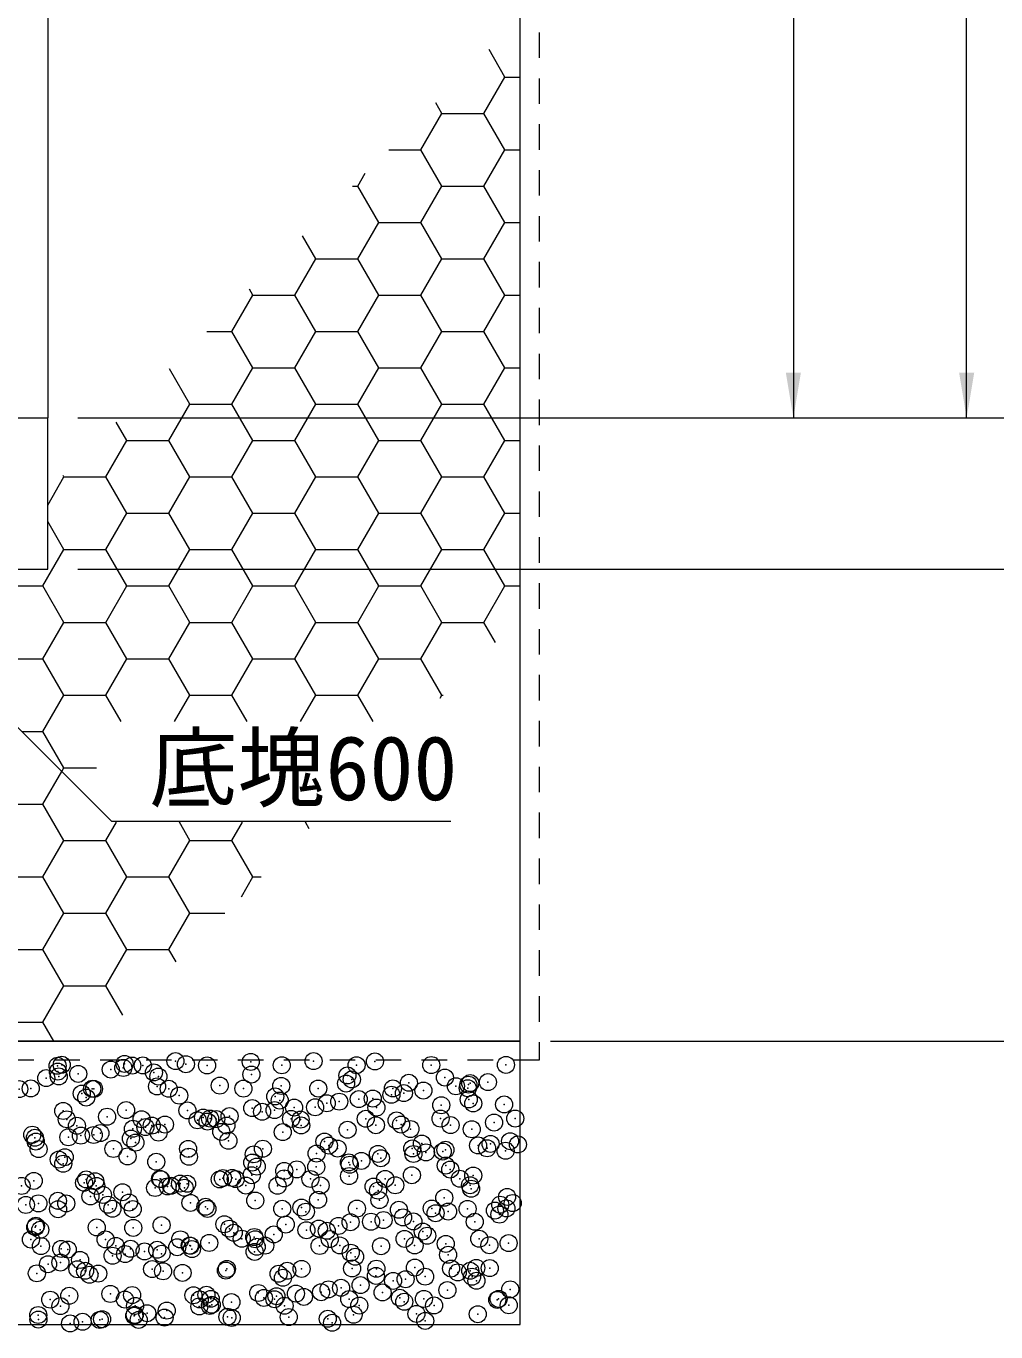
# Model space of a CAD drawing. Units: millimetres at full size; details may follow other scales. Extents: x 40781 to 122968, y -21714 to -2620.
# Drawn here: x 118361 to 118875, y -12619 to -11928 of the extents above; entities that cross this region are included whole.
import ezdxf
from ezdxf.enums import TextEntityAlignment as Align

# ---------------------------------------------------------------- set-up
doc = ezdxf.new("R2010")
doc.units = ezdxf.units.MM
doc.header["$LTSCALE"] = 18
doc.header["$PDMODE"] = 32
doc.header["$PDSIZE"] = 9
doc.linetypes.add('USER2', pattern=[1.35, 0.75, -0.6])
doc.linetypes.add('USER3', pattern=[2, 1, -1])
for name, color, linetype, lineweight in [('0_2', 7, 'Continuous', 9), ('ハッチング', 7, 'Continuous', 5), ('寸法線', 7, 'Continuous', 9), ('本体', 2, 'Continuous', 13)]:
    doc.layers.add(name, color=color, linetype=linetype, lineweight=lineweight)
doc.styles.add('ＭＳ ゴシック', font='')
doc.styles.get('ＭＳ ゴシック').set_extended_font_data('MS Gothic')

# ---------------------------------------------------------------- blocks, each defined once
blk = doc.blocks.new('filled_arrow')
at = {"color": 0, "linetype": 'Continuous', "lineweight": -2}
blk.add_solid([(7.5, 1.25), (0, 0), (7.5, -1.25)], dxfattribs=at)

msp = doc.modelspace()

# ---------------------------------------------------------------- linework, layer by layer
at = {"layer": '0_2', "linetype": 'USER3'}
msp.add_line((118303.88, -12024.28), (118372.88, -12045.4), dxfattribs=at)
at = {"layer": 'ハッチング'}
for p, q in [((118614.82, -11954.96), (118606.43, -11940.43)), ((118603.71, -11974.21), (118614.82, -11954.96)), ((118614.82, -11954.96), (118622.88, -11954.96)), ((118570.37, -11993.46), (118581.49, -11974.21)), ((118581.49, -11974.21), (118578.25, -11968.61)), ((118581.49, -11974.21), (118603.71, -11974.21)), ((118614.82, -11993.46), (118603.71, -11974.21)), ((118553.4, -11993.46), (118570.38, -11993.46)), ((118581.49, -12012.71), (118570.37, -11993.46)), ((118603.71, -12012.71), (118614.82, -11993.46)), ((118614.82, -11993.46), (118622.88, -11993.46)), ((118537.04, -12012.71), (118540.97, -12005.89)), ((118534.16, -12012.71), (118537.04, -12012.71)), ((118548.15, -12031.95), (118537.04, -12012.71)), ((118570.37, -12031.95), (118581.49, -12012.71)), ((118581.49, -12012.71), (118603.71, -12012.71)), ((118614.82, -12031.95), (118603.71, -12012.71)), ((118537.04, -12051.2), (118548.15, -12031.95)), ((118548.15, -12031.95), (118570.38, -12031.95)), ((118581.49, -12051.2), (118570.37, -12031.95)), ((118603.71, -12051.2), (118614.82, -12031.95)), ((118614.82, -12031.95), (118622.88, -12031.95)), ((118514.81, -12051.2), (118507.8, -12039.06)), ((118503.7, -12070.45), (118514.81, -12051.2)), ((118514.81, -12051.2), (118537.04, -12051.2)), ((118548.15, -12070.45), (118537.04, -12051.2)), ((118570.37, -12070.45), (118581.49, -12051.2)), ((118581.49, -12051.2), (118603.71, -12051.2)), ((118614.82, -12070.45), (118603.71, -12051.2)), ((118470.36, -12089.7), (118481.47, -12070.45)), ((118481.47, -12070.45), (118479.62, -12067.24)), ((118481.48, -12070.45), (118503.7, -12070.45)), ((118514.81, -12089.7), (118503.7, -12070.45)), ((118537.04, -12089.7), (118548.15, -12070.45)), ((118548.15, -12070.45), (118570.38, -12070.45)), ((118581.49, -12089.7), (118570.37, -12070.45)), ((118603.71, -12089.7), (118614.82, -12070.45)), ((118614.82, -12070.45), (118622.88, -12070.45)), ((118457.17, -12089.7), (118470.36, -12089.7)), ((118481.47, -12108.94), (118470.36, -12089.7)), ((118503.7, -12108.94), (118514.81, -12089.7)), ((118514.81, -12089.7), (118537.04, -12089.7)), ((118548.15, -12108.94), (118537.04, -12089.7)), ((118570.37, -12108.94), (118581.49, -12089.7)), ((118581.49, -12089.7), (118603.71, -12089.7)), ((118614.82, -12108.94), (118603.71, -12089.7)), ((118448.14, -12128.19), (118437.35, -12109.51)), ((118470.36, -12128.19), (118481.47, -12108.94)), ((118481.48, -12108.94), (118503.7, -12108.94)), ((118514.81, -12128.19), (118503.7, -12108.94)), ((118537.04, -12128.19), (118548.15, -12108.94)), ((118548.15, -12108.94), (118570.38, -12108.94)), ((118581.49, -12128.19), (118570.37, -12108.94)), ((118603.71, -12128.19), (118614.82, -12108.94)), ((118614.82, -12108.94), (118622.88, -12108.94)), ((118437.02, -12147.44), (118448.14, -12128.19)), ((118448.14, -12128.19), (118470.36, -12128.19)), ((118481.47, -12147.44), (118470.36, -12128.19)), ((118503.7, -12147.44), (118514.81, -12128.19)), ((118514.81, -12128.19), (118537.04, -12128.19)), ((118548.15, -12147.44), (118537.04, -12128.19)), ((118570.37, -12147.44), (118581.49, -12128.19)), ((118581.49, -12128.19), (118603.71, -12128.19)), ((118614.82, -12147.44), (118603.71, -12128.19)), ((118414.8, -12147.44), (118409.17, -12137.69)), ((118403.69, -12166.69), (118414.8, -12147.44)), ((118414.8, -12147.44), (118437.02, -12147.44)), ((118448.14, -12166.69), (118437.02, -12147.44)), ((118470.36, -12166.69), (118481.47, -12147.44)), ((118481.48, -12147.44), (118503.7, -12147.44)), ((118514.81, -12166.69), (118503.7, -12147.44)), ((118537.04, -12166.69), (118548.15, -12147.44)), ((118548.15, -12147.44), (118570.38, -12147.44)), ((118581.49, -12166.69), (118570.37, -12147.44)), ((118603.71, -12166.69), (118614.82, -12147.44)), ((118614.82, -12147.44), (118622.88, -12147.44)), ((118372.88, -12181.55), (118381.46, -12166.69)), ((118381.46, -12166.69), (118380.99, -12165.87)), ((118381.46, -12166.69), (118403.69, -12166.69)), ((118414.8, -12185.93), (118403.69, -12166.69)), ((118437.02, -12185.93), (118448.14, -12166.69)), ((118448.14, -12166.69), (118470.36, -12166.69)), ((118481.47, -12185.93), (118470.36, -12166.69)), ((118503.7, -12185.93), (118514.81, -12166.69)), ((118514.81, -12166.69), (118537.04, -12166.69)), ((118548.15, -12185.93), (118537.04, -12166.69)), ((118570.37, -12185.93), (118581.49, -12166.69)), ((118581.49, -12166.69), (118603.71, -12166.69)), ((118614.82, -12185.93), (118603.71, -12166.69)), ((118403.69, -12205.18), (118414.8, -12185.93)), ((118414.8, -12185.93), (118437.02, -12185.93)), ((118448.14, -12205.18), (118437.02, -12185.93)), ((118470.36, -12205.18), (118481.47, -12185.93)), ((118481.48, -12185.93), (118503.7, -12185.93)), ((118514.81, -12205.18), (118503.7, -12185.93)), ((118537.04, -12205.18), (118548.15, -12185.93)), ((118548.15, -12185.93), (118570.38, -12185.93)), ((118581.49, -12205.18), (118570.37, -12185.93)), ((118603.71, -12205.18), (118614.82, -12185.93)), ((118614.82, -12185.93), (118622.88, -12185.93)), ((118381.46, -12205.18), (118372.88, -12190.32)), ((118370.35, -12224.43), (118381.46, -12205.18)), ((118381.46, -12205.18), (118403.69, -12205.18)), ((118414.8, -12224.43), (118403.69, -12205.18)), ((118437.02, -12224.43), (118448.14, -12205.18)), ((118448.14, -12205.18), (118470.36, -12205.18)), ((118481.47, -12224.43), (118470.36, -12205.18)), ((118503.7, -12224.43), (118514.81, -12205.18)), ((118514.81, -12205.18), (118537.04, -12205.18)), ((118548.15, -12224.43), (118537.04, -12205.18)), ((118570.37, -12224.43), (118581.49, -12205.18)), ((118581.49, -12205.18), (118603.71, -12205.18)), ((118614.82, -12224.43), (118603.71, -12205.18)), ((118348.12, -12224.43), (118370.35, -12224.43)), ((118381.46, -12243.68), (118370.35, -12224.43)), ((118403.69, -12243.68), (118414.8, -12224.43)), ((118414.8, -12224.43), (118437.02, -12224.43)), ((118448.14, -12243.68), (118437.02, -12224.43)), ((118470.36, -12243.68), (118481.47, -12224.43)), ((118481.48, -12224.43), (118503.7, -12224.43)), ((118514.81, -12243.68), (118503.7, -12224.43)), ((118537.04, -12243.68), (118548.15, -12224.43)), ((118548.15, -12224.43), (118570.38, -12224.43)), ((118581.49, -12243.68), (118570.37, -12224.43)), ((118603.71, -12243.68), (118614.82, -12224.43)), ((118614.82, -12224.43), (118622.88, -12224.43)), ((118370.35, -12262.92), (118381.46, -12243.68)), ((118381.46, -12243.68), (118403.69, -12243.68)), ((118414.8, -12262.92), (118403.69, -12243.68)), ((118437.02, -12262.92), (118448.14, -12243.68)), ((118448.14, -12243.68), (118470.36, -12243.68)), ((118481.47, -12262.92), (118470.36, -12243.68)), ((118503.7, -12262.92), (118514.81, -12243.68)), ((118514.81, -12243.68), (118537.04, -12243.68)), ((118548.15, -12262.92), (118537.04, -12243.68)), ((118570.37, -12262.92), (118581.49, -12243.68)), ((118581.49, -12243.68), (118603.71, -12243.68)), ((118609.91, -12254.42), (118603.71, -12243.68)), ((118348.12, -12262.92), (118370.35, -12262.92)), ((118381.46, -12282.17), (118370.35, -12262.92)), ((118403.69, -12282.17), (118414.8, -12262.92)), ((118414.8, -12262.92), (118437.02, -12262.92)), ((118448.14, -12282.17), (118437.02, -12262.92)), ((118470.36, -12282.17), (118481.47, -12262.92)), ((118481.48, -12262.92), (118503.7, -12262.92)), ((118514.81, -12282.17), (118503.7, -12262.92)), ((118537.04, -12282.17), (118548.15, -12262.92)), ((118548.15, -12262.92), (118570.38, -12262.92)), ((118581.49, -12282.17), (118570.37, -12262.92)), ((118370.35, -12301.42), (118381.46, -12282.17)), ((118381.46, -12282.17), (118403.69, -12282.17)), ((118411.77, -12296.17), (118403.69, -12282.17)), ((118440.06, -12296.17), (118448.14, -12282.17)), ((118448.14, -12282.17), (118470.36, -12282.17)), ((118478.44, -12296.17), (118470.36, -12282.17)), ((118506.73, -12296.17), (118514.81, -12282.17)), ((118514.81, -12282.17), (118537.04, -12282.17)), ((118545.12, -12296.17), (118537.04, -12282.17)), ((118580.57, -12283.76), (118581.49, -12282.17)), ((118581.49, -12282.17), (118582.16, -12282.17)), ((118359.21, -12301.42), (118370.35, -12301.42)), ((118381.46, -12320.67), (118370.35, -12301.42)), ((118370.35, -12339.91), (118380.36, -12322.57)), ((118380.36, -12322.57), (118381.46, -12320.67)), ((118381.46, -12320.67), (118398.76, -12320.67)), ((118348.12, -12339.91), (118370.35, -12339.91)), ((118381.46, -12359.16), (118370.35, -12339.91)), ((118403.69, -12359.16), (118409.25, -12349.53)), ((118448.14, -12359.16), (118442.58, -12349.53)), ((118470.36, -12359.16), (118475.92, -12349.53)), ((118511.28, -12353.05), (118509.25, -12349.53)), ((118370.35, -12378.41), (118381.46, -12359.16)), ((118381.46, -12359.16), (118403.69, -12359.16)), ((118414.8, -12378.41), (118403.69, -12359.16)), ((118437.02, -12378.41), (118448.14, -12359.16)), ((118448.14, -12359.16), (118470.36, -12359.16)), ((118481.47, -12378.41), (118470.36, -12359.16)), ((118348.12, -12378.41), (118370.35, -12378.41)), ((118381.46, -12397.66), (118370.35, -12378.41)), ((118403.69, -12397.65), (118414.8, -12378.41)), ((118414.8, -12378.41), (118437.02, -12378.41)), ((118448.14, -12397.66), (118437.02, -12378.41)), ((118475.4, -12388.93), (118481.47, -12378.41)), ((118481.48, -12378.41), (118485.92, -12378.41)), ((118370.35, -12416.9), (118381.46, -12397.65)), ((118381.46, -12397.66), (118403.69, -12397.66)), ((118414.8, -12416.9), (118403.69, -12397.66)), ((118437.02, -12416.9), (118448.14, -12397.65)), ((118448.14, -12397.66), (118466.67, -12397.66)), ((118348.12, -12416.9), (118370.35, -12416.9)), ((118381.46, -12436.15), (118370.35, -12416.9)), ((118403.69, -12436.15), (118414.8, -12416.9)), ((118414.8, -12416.9), (118437.02, -12416.9)), ((118440.83, -12423.5), (118437.02, -12416.9)), ((118370.35, -12455.4), (118381.46, -12436.15)), ((118381.46, -12436.15), (118403.69, -12436.15)), ((118412.65, -12451.68), (118403.69, -12436.15)), ((118348.12, -12455.4), (118370.35, -12455.4)), ((118376.15, -12465.44), (118370.35, -12455.4))]:
    msp.add_line(p, q, dxfattribs=at)
at = {"layer": 'ハッチング', "linetype": 'USER2', "lineweight": 9}
msp.add_lwpolyline([(118372.88, -11615.44), (118632.88, -11615.44), (118632.88, -12475.44), (117372.88, -12475.44), (117372.88, -11615.44), (117632.88, -11615.44)], dxfattribs=at)
at = {"layer": 'ハッチング', "lineweight": 20}
msp.add_lwpolyline([(117632.88, -11625.44), (117382.88, -11625.44), (117382.88, -12465.44), (118622.88, -12465.44), (118622.88, -11625.44), (118372.88, -11625.44)], dxfattribs=at)
msp.add_lwpolyline([(117382.88, -12615.44), (118622.88, -12615.44), (118622.88, -12465.44), (117382.88, -12465.44)], close=True, dxfattribs=at)
at = {"layer": 'ハッチング'}
for p in [(118440.48, -12476), (118480.34, -12476.42), (118513.59, -12476), (118546.07, -12476.15), (118378.11, -12478.44), (118378.28, -12481.58), (118380.31, -12477.93), (118389.04, -12482.77), (118406.29, -12480.5), (118412.9, -12479.63), (118413.55, -12477.5), (118417.66, -12478.37), (118423.23, -12478.27), (118429.1, -12482.02), (118446.04, -12477.66), (118457.21, -12478.3), (118480.67, -12483.14), (118496.76, -12478.23), (118531.49, -12483.58), (118536.31, -12478.16), (118575.86, -12478.08), (118615.41, -12478.01), (118357.84, -12490.8), (118363.94, -12490.49), (118372.11, -12485), (118378.72, -12484.13), (118396.42, -12490.65), (118397.39, -12490.73), (118430.73, -12489.41), (118431.44, -12484.17), (118436.94, -12490.65), (118463.97, -12488.99), (118476.49, -12490.58), (118496.46, -12489.14), (118516.04, -12490.51), (118530.76, -12487.91), (118533.83, -12485.73), (118555.59, -12490.44), (118564, -12487.48), (118583.05, -12484.7), (118588.93, -12489.34), (118595.14, -12490.37), (118595.54, -12488.47), (118596.49, -12487.64), (118605.87, -12487.11), (118390.92, -12493.17), (118393.26, -12495.31), (118442.49, -12494.29), (118493.31, -12494.73), (118495.65, -12496.87), (118527.17, -12497.47), (118537.5, -12496.11), (118544.88, -12495.85), (118554.75, -12493.84), (118561.36, -12492.97), (118571.68, -12491.61), (118595.69, -12496.29), (118381.11, -12502.4), (118414.35, -12501.97), (118446.84, -12502.13), (118481.14, -12500.89), (118486.37, -12502.84), (118492.98, -12501.97), (118503.31, -12500.61), (118514.39, -12500.47), (118520.56, -12498.34), (118546.87, -12500.63), (118581.17, -12499.39), (118598.04, -12498.43), (118614.42, -12498.97), (118383.01, -12506.83), (118388.37, -12510.25), (118404.31, -12505.44), (118422.56, -12506.76), (118424.61, -12510.97), (118427.92, -12510.17), (118434.94, -12509.61), (118452.19, -12507.34), (118455.13, -12505.87), (118457.47, -12508.02), (118458.8, -12506.47), (118462.11, -12506.69), (118467.47, -12510.1), (118469.12, -12505.11), (118501.66, -12506.62), (118506.7, -12507), (118507.02, -12510.03), (118541.21, -12506.55), (118546.56, -12509.96), (118557.52, -12507.43), (118559.86, -12509.58), (118580.76, -12506.47), (118586.11, -12509.89), (118609.08, -12508.56), (118620.31, -12506.4), (118364.74, -12514.96), (118366.13, -12516.58), (118383.82, -12516.34), (118390.43, -12515.47), (118397.22, -12515.12), (118400.75, -12514.11), (118416.95, -12517.02), (118418, -12511.84), (118431.53, -12513.88), (118464.77, -12513.46), (118468.52, -12518.14), (118497.26, -12513.61), (118531.56, -12512.38), (118564.8, -12511.95), (118597.29, -12512.11), (118617.58, -12518.45), (118366.57, -12518.61), (118368.1, -12522.6), (118407.65, -12522.53), (118419.29, -12519.17), (118447.2, -12522.46), (118481.94, -12525.36), (118486.75, -12522.38), (118515.19, -12524.94), (118519.34, -12518.58), (118521.68, -12520.72), (118526.29, -12522.31), (118547.67, -12525.1), (118565.84, -12522.24), (118566.45, -12525.18), (118570.91, -12519.7), (118573.07, -12524.31), (118581.97, -12523.86), (118583.39, -12522.95), (118600.64, -12520.68), (118605.39, -12522.17), (118607.25, -12519.81), (118615.22, -12523.44), (118621.72, -12520.14), (118378.77, -12528.17), (118381.12, -12530.31), (118381.91, -12526.87), (118415.15, -12526.44), (118430.34, -12529.29), (118447.64, -12526.6), (118481.16, -12529.73), (118483.5, -12531.87), (118515.02, -12531.95), (118532.27, -12529.68), (118532.73, -12530.85), (118538.88, -12528.81), (118549.2, -12527.45), (118583.55, -12531.29), (118393.27, -12538.64), (118432.33, -12538.35), (118432.82, -12538.56), (118463.9, -12538.68), (118465.57, -12537.93), (118470.51, -12537.81), (118472.37, -12538.49), (118480.83, -12536.45), (118498.06, -12538.08), (118498.08, -12534.18), (118504.69, -12533.31), (118511.92, -12538.42), (118532.36, -12536.85), (118551.47, -12538.35), (118565.6, -12536.42), (118585.89, -12533.43), (118591.02, -12538.28), (118598.09, -12536.58), (118359.07, -12542.12), (118365.54, -12539.43), (118392.16, -12540.44), (118398.02, -12539.59), (118398.62, -12542.05), (118412.46, -12545.45), (118429.71, -12543.18), (118436.32, -12542.31), (118438.17, -12541.98), (118442.98, -12540.87), (118445.32, -12543.02), (118446.65, -12540.95), (118477.72, -12541.9), (118494.55, -12542), (118517.27, -12541.83), (118545.37, -12542.43), (118547.71, -12544.58), (118556.82, -12541.76), (118596.37, -12541.69), (118596.94, -12543.55), (118361.34, -12552.18), (118367.95, -12551.31), (118378.28, -12549.95), (118382.71, -12551.34), (118395.53, -12547.68), (118402.14, -12546.81), (118404.81, -12552.02), (118415.95, -12550.91), (118448.44, -12551.07), (118482.74, -12549.83), (118515.99, -12549.41), (118548.47, -12549.57), (118582.77, -12548.33), (118612.35, -12552.02), (118616.02, -12547.91), (118618.96, -12551.15), (118378.35, -12554.4), (118407.15, -12554.16), (118417.9, -12554.33), (118456.37, -12553.14), (118457.45, -12554.26), (118497, -12554.19), (118507.19, -12553.58), (118509.53, -12555.72), (118536.55, -12554.12), (118558.76, -12554.7), (118560.91, -12558.79), (118576.1, -12554.04), (118578.16, -12556.52), (118584.77, -12555.65), (118595.1, -12554.29), (118609.58, -12555.14), (118611.92, -12557.28), (118615.65, -12553.97), (118366.34, -12563.9), (118366.63, -12563.17), (118368.97, -12565.31), (118398.82, -12564.06), (118418.19, -12564.29), (118433.13, -12562.82), (118466.37, -12562.4), (118469.01, -12564.72), (118471.35, -12566.87), (118498.86, -12562.55), (118509.79, -12565.52), (118516.4, -12564.65), (118520.58, -12565.85), (118526.73, -12563.29), (118533.16, -12561.32), (118543.98, -12561.02), (118550.59, -12560.15), (118566.4, -12560.89), (118571.4, -12566.28), (118598.89, -12561.05), (118363.97, -12570.51), (118403.52, -12570.44), (118443.07, -12570.37), (118448.03, -12573.65), (118448.43, -12573.78), (118458.36, -12572.29), (118475.61, -12570.02), (118482.22, -12569.15), (118482.62, -12570.29), (118487.98, -12573.71), (118492.54, -12567.79), (118522.17, -12570.22), (118527.53, -12573.63), (118561.72, -12570.15), (118567.08, -12573.56), (118573.74, -12568.43), (118583.57, -12572.8), (118601.27, -12570.08), (118606.63, -12573.49), (118616.82, -12572.38), (118369.33, -12573.92), (118380.02, -12575.43), (118383.51, -12575.81), (118407.24, -12579.02), (118408.88, -12573.85), (118413.85, -12578.15), (118416.75, -12575.39), (118424.17, -12576.79), (118430.84, -12575.87), (118433.18, -12578.02), (118441.42, -12574.52), (118449.24, -12575.54), (118482.4, -12576.99), (118483.54, -12574.31), (118516.79, -12573.88), (118533.22, -12577.43), (118535.56, -12579.58), (118549.27, -12574.04), (118584.79, -12578.55), (118373.05, -12583.52), (118379.66, -12582.65), (118388.61, -12586.2), (118389.99, -12581.29), (118392.66, -12587.02), (118428.16, -12586.13), (118433.93, -12587.29), (118467.17, -12586.87), (118467.71, -12586.06), (118499.66, -12587.02), (118507.26, -12585.99), (118533.96, -12585.79), (118546.81, -12585.92), (118567.2, -12585.36), (118586.36, -12585.85), (118596.48, -12586.99), (118599.69, -12585.52), (118606.81, -12585.63), (118367.14, -12588.37), (118395, -12589.16), (118399.62, -12588.53), (118444.23, -12588.14), (118495.04, -12588.58), (118497.38, -12590.72), (118546.61, -12589.7), (118555.69, -12592.36), (118562.3, -12591.49), (118572.62, -12590.13), (118589.87, -12587.86), (118597.43, -12590.14), (118599.77, -12592.28), (118384.31, -12600.28), (118406.05, -12599.29), (118417.55, -12599.86), (118450.04, -12600.01), (118456.87, -12599.72), (118484.34, -12598.78), (118487.32, -12601.36), (118493.93, -12600.49), (118504.25, -12599.13), (118508.43, -12600.85), (118517.59, -12598.35), (118521.5, -12596.86), (118528.11, -12595.99), (118538.44, -12594.63), (118550.07, -12598.51), (118559.25, -12601.28), (118584.37, -12597.27), (118617.62, -12596.85), (118374.23, -12602.31), (118379.59, -12605.72), (118413.78, -12602.24), (118419.14, -12605.65), (118435.88, -12608.13), (118453.13, -12605.86), (118453.33, -12602.17), (118458.69, -12605.58), (118459.21, -12601.87), (118459.74, -12604.99), (118470.07, -12603.63), (118492.88, -12602.1), (118498.24, -12605.51), (118532.43, -12602.02), (118537.79, -12605.44), (118561.59, -12603.43), (118571.98, -12601.95), (118577.34, -12605.36), (118610.82, -12602.41), (118611.53, -12601.88), (118616.88, -12605.29), (118367.87, -12610.43), (118367.94, -12612.84), (118384.76, -12614.87), (118391.37, -12613.99), (118400.42, -12613), (118401.7, -12612.64), (118418.69, -12610.87), (118418.95, -12610.36), (118421.03, -12613.02), (118425.56, -12609.49), (118434.73, -12611.76), (118467.97, -12611.34), (118470.26, -12611.99), (118500.46, -12611.5), (118521.07, -12612.43), (118523.41, -12614.57), (118534.76, -12610.26), (118568, -12609.84), (118572.64, -12613.55), (118600.49, -12609.99)]:
    msp.add_point(p, dxfattribs=at)
at = {"layer": '寸法線'}
for p, q in [((118859.18, -12135.44), (118859.18, -11435.44)), ((118767.48, -11625.44), (118767.48, -12135.44)), ((118388.88, -12135.44), (118952.45, -12135.44)), ((118388.88, -12135.44), (118952.45, -12135.44)), ((118388.88, -12135.44), (118859.18, -12135.44)), ((118388.88, -12135.44), (118767.48, -12135.44)), ((118388.88, -12215.44), (118952.45, -12215.44)), ((118388.88, -12215.44), (118952.45, -12215.44)), ((118638.88, -12465.44), (118952.45, -12465.44))]:
    msp.add_line(p, q, dxfattribs=at)
msp.add_lwpolyline([(118273.24, -12215.44), (118406.67, -12348.87), (118586.2, -12348.87)], dxfattribs=at)
at = {"layer": '本体'}
for p, q in [((117632.88, -12135.44), (118372.88, -12135.44)), ((117707.88, -12135.44), (118372.88, -12135.44)), ((118372.88, -12215.44), (118372.88, -12135.44)), ((117632.88, -12215.44), (118372.88, -12215.44))]:
    msp.add_line(p, q, dxfattribs=at)
msp.add_lwpolyline([(118435.38, -11500.44), (118372.88, -11565.44), (118372.88, -12135.44)], dxfattribs=at)

# ---------------------------------------------------------------- block references
at = {"layer": '寸法線', "xscale": 3.2, "yscale": 3.2, "rotation": 90}
for p in [(118767.48, -12135.44), (118859.18, -12135.44)]:
    msp.add_blockref('filled_arrow', p, dxfattribs=at)

# ---------------------------------------------------------------- texts
at = {"layer": '寸法線', "style": 'ＭＳ ゴシック'}
msp.add_text('底塊600', height=34.18, dxfattribs=at).set_placement((118426.67, -12303.66), align=Align.TOP_LEFT)

doc.saveas('drawing.dxf')
